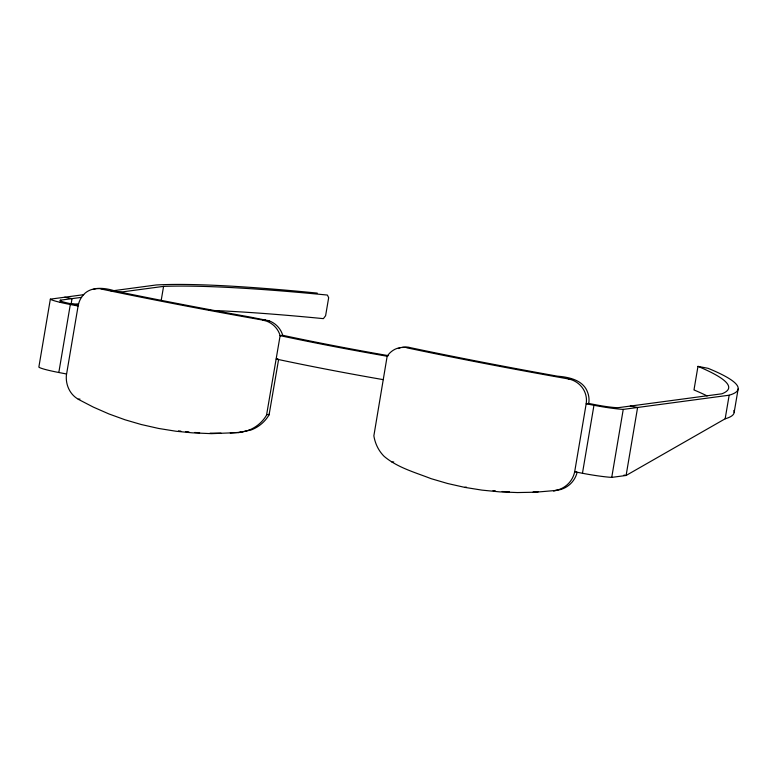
<?xml version="1.0" encoding="UTF-8"?>
<svg xmlns="http://www.w3.org/2000/svg" width="777" height="777" viewBox="0 0 777 777"><rect width="100%" height="100%" fill="white"/><g stroke="black" fill="none" stroke-linecap="round" stroke-linejoin="round"><path stroke-width="1.17" d="M83.731 294.677L50.35 299.145L38.85 367.132A28.186 2.36 9.6 0 0 42.211 368.58L43.658 369.026A28.186 2.36 9.6 0 0 58.819 372.504L66.599 373.999L78.098 306.012A21.164 18.842 -89.9 0 1 82.459 295.998C90.142 285.693 104.982 287.684 115.598 291.152A484.081 40.511 9.6 0 0 249.883 316.997L269.133 320.794M60.266 302.399L60.645 300.155L81.536 297.358M58.819 372.504L70.319 304.506A28.186 2.36 9.6 0 1 50.35 299.145M161.179 300.514L163.578 286.373A575.126 48.125 9.6 0 1 327.389 295.056L328.671 297.669L325.612 315.715L323.397 318.638A575.126 48.125 9.6 0 0 214.714 310.538M248.504 430.312A35.742 35.557 46 0 0 266.54 415.171L280.128 335.645L282.692 335.305A270.561 22.64 9.6 0 0 388.578 355.701M269.085 414.811L278.535 359.877M403.01 347.436A21.979 19.571 -89.9 0 0 387.16 356.225L373.863 435.819A35.742 31.828 -89.9 0 0 384.217 456.429C397.571 467.657 415.151 472.426 431.138 478.681L447.698 483.527L464.665 487.354L481.993 490.132L499.611 491.87L517.472 492.56L535.518 492.2L556.05 490.452M582.459 473.271L593.958 405.283A28.186 2.36 9.6 0 0 623.241 409.401L729.156 395.211L725.164 418.793L626.107 475.466L611.742 477.389A28.186 2.36 9.6 0 1 603.486 476.602L601.048 476.291A28.186 2.36 9.6 0 1 582.459 473.271L574.679 471.775A24.058 23.922 46 0 1 553.661 490.695M611.742 477.389L623.241 409.401M729.156 395.211A529.749 44.328 9.6 0 0 708.09 368.317L697.969 366.375L693.978 389.947A575.126 48.125 9.6 0 1 707.138 395.949M734.158 412.451L738.15 388.869M248.514 430.332L241.89 432.158M93.357 289.413L95.814 288.675M95.775 288.636L103.467 288.626M111.072 291.016L156.255 284.965A529.749 44.328 9.6 0 1 317.259 293.104M118.395 292.424L163.578 286.373M100.913 288.966L113.034 291.501A484.081 40.511 9.6 0 0 247.319 317.337L262.597 320.056L265.161 319.716M277.884 358.809L276.175 359.042A270.561 22.64 9.6 0 0 383.226 379.642M403.01 347.397L409.265 347.445L423.164 350.349A484.081 40.511 9.6 0 0 557.449 376.185C568.851 377.068 583.342 380.011 587.635 392.385A21.164 21.047 46 0 1 588.743 403.448L596.056 404.856A18.745 1.573 9.6 0 0 618.9 407.595L721.833 393.803A575.126 48.125 9.6 0 0 697.969 366.375M79.963 399.057L78.254 399.291L93.308 407.09L108.916 413.937L125.029 419.784L141.191 424.504L158.605 428.448L175.952 431.235L192.181 432.828L211.47 433.653L238.481 432.585L251.078 429.992A35.742 35.557 46 0 0 269.104 414.821M266.754 414.704L269.318 414.364M406.701 347.785L420.6 350.689A484.081 40.511 9.6 0 0 554.885 376.534L568.22 378.904L570.784 378.554M238.481 432.585L241.045 432.245L230.264 432.983M588.743 403.448L586.179 403.787L574.679 471.775L576.388 471.552M392.016 462.14L393.725 461.907M464.665 487.354L466.375 487.121M556.235 490.442L553.486 490.802M538.082 491.851L533.119 491.958M220.989 433.168L210.052 433.158M199.631 432.76L194.745 432.488M509.391 491.812L502.175 491.53M178.506 430.885L180.827 431.118M185.47 431.575L188.947 431.915M493.016 490.627L495.308 490.85M409.265 347.445L405.575 347.057A21.979 19.571 -89.9 0 0 401.903 347.445M64.705 297.222L72.028 298.63L71.076 304.234L78.574 303.865M630.283 406.07L637.606 407.478L626.107 475.466L624.009 475.068M78.574 305.264L73.349 304.254A18.745 1.573 9.6 0 1 60.645 300.155M70.319 304.506L78.098 306.012M593.958 405.283L586.179 403.787A21.164 21.047 46 0 0 585.071 392.725C582.371 385.567 575.718 380.254 568.22 378.904M262.597 320.056L266.579 321.144A21.979 21.863 46 0 1 280.157 335.635M269.124 320.833A21.979 21.863 46 0 1 282.721 335.295M387.179 356.245A270.561 22.64 9.6 0 1 280.128 335.645M78.292 399.213A24.058 21.426 -89.9 0 1 66.521 373.98M577.156 472.27A24.058 23.922 46 0 1 556.225 490.355M398.368 348.552A21.979 19.571 -89.9 0 1 400.106 347.902M733.896 410.431A529.749 44.328 9.6 0 1 725.164 418.793M208.867 310.305A575.126 48.125 9.6 0 1 211.189 310.392"/></g></svg>
